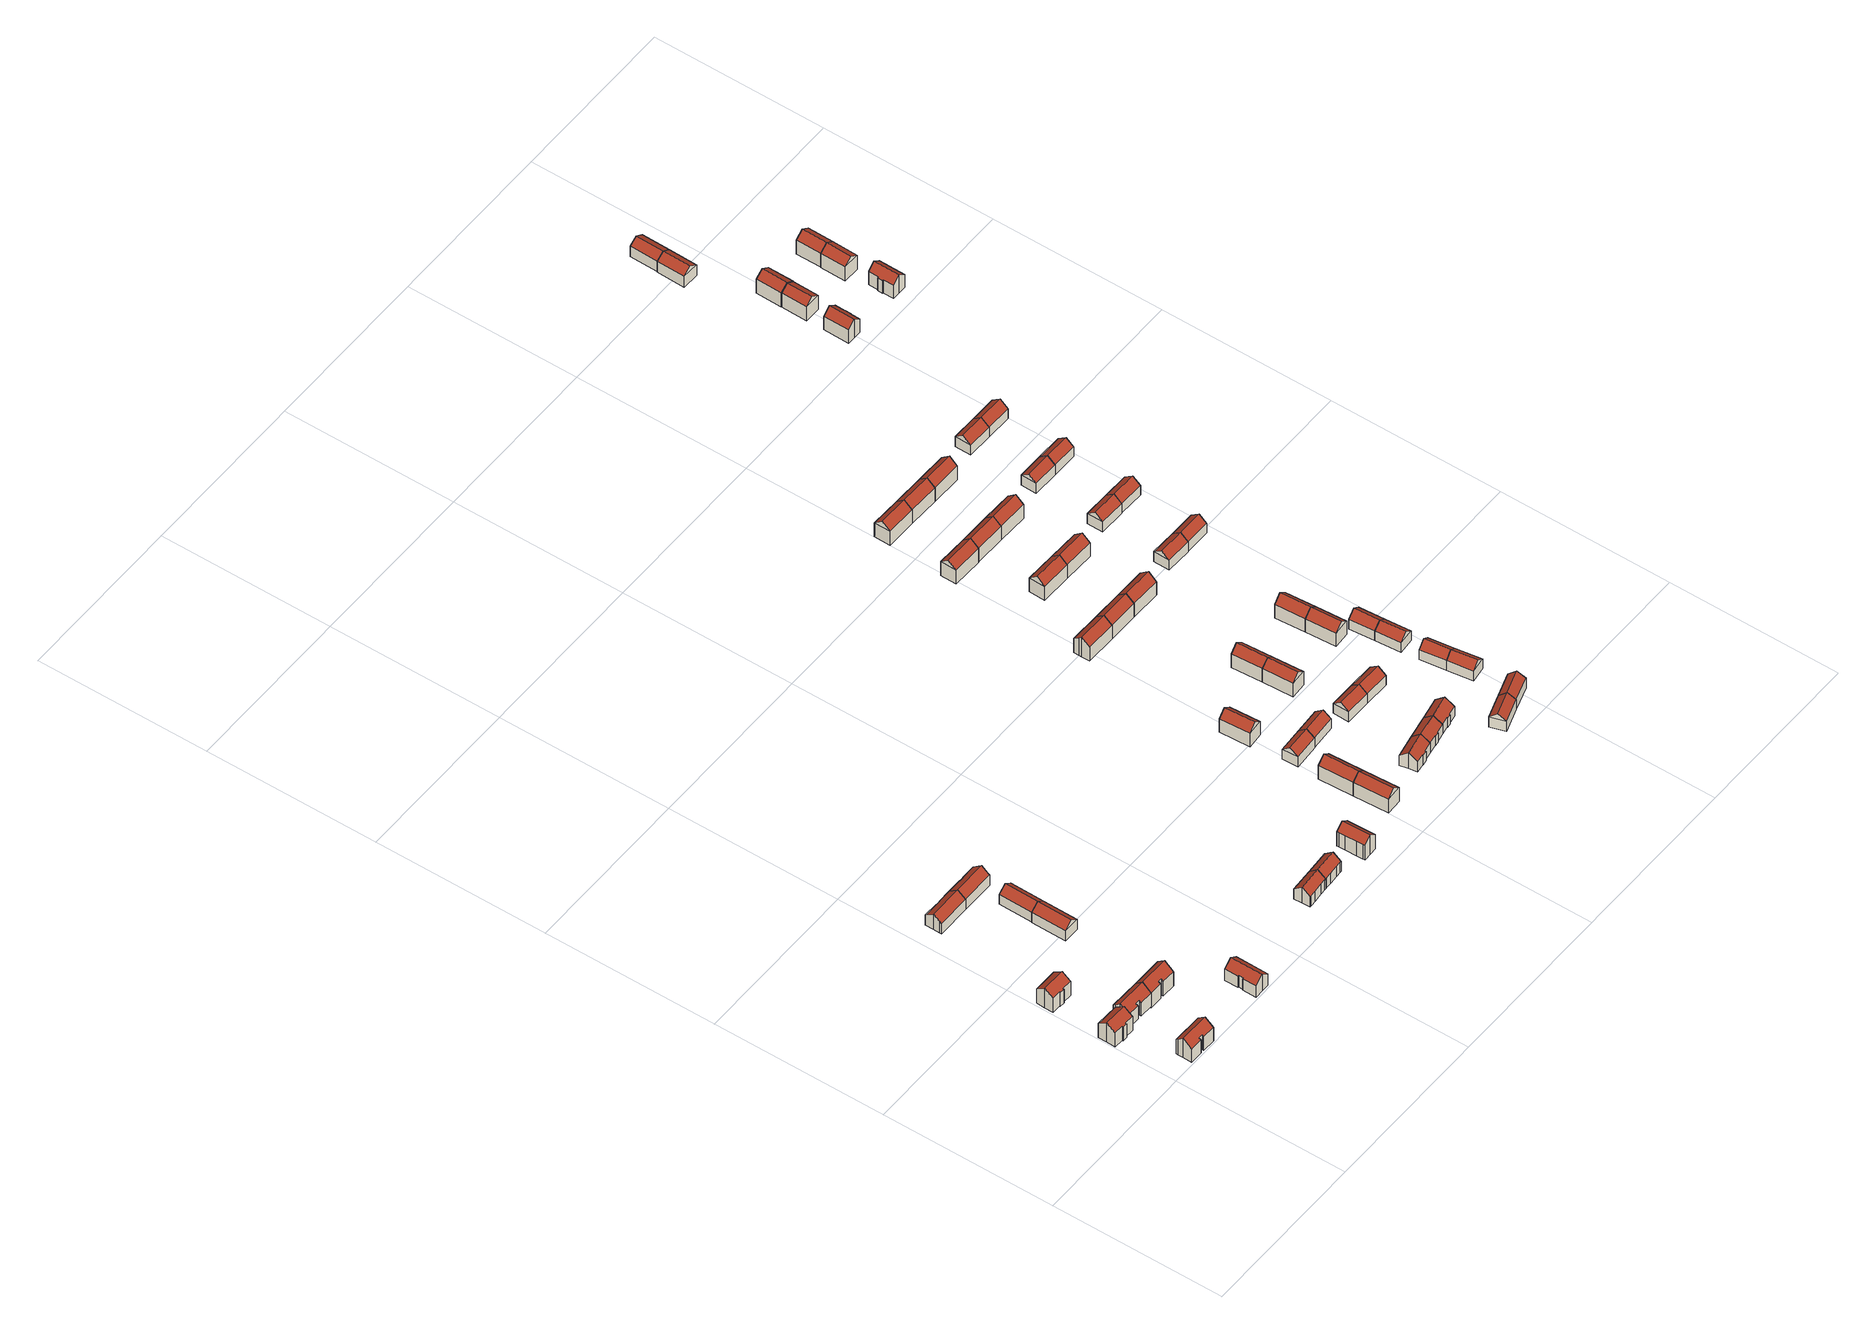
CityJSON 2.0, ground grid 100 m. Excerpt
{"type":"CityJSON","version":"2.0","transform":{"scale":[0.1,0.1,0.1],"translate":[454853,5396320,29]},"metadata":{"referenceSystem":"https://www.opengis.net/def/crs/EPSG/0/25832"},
"CityObjects":{
"building1":{"type":"Building","attributes":{"Geometrietyp2DReferenz":"3000","function":"31001_1010","yearOfConstruction":1959,"roofType":"3100","measuredHeight":13.57,"storeysAboveGround":3},"geometry":[{"type":"Solid","lod":"2","boundaries":[[[[0,1,2,3]],[[4,5,1,0]],[[6,7,5,4]],[[8,9,7,6]],[[10,11,9,8]],[[12,13,11,10]],[[14,15,13,12]],[[16,17,15,14]],[[18,19,17,16]],[[20,21,19,18]],[[3,2,21,20]],[[4,0,3,20,18,16,14,12,6]],[[10,8,6,12]],[[1,5,7,9,11,13,15,17,19,21,2]]]],"semantics":{"surfaces":[{"type":"WallSurface"},{"type":"RoofSurface"},{"type":"GroundSurface"}],"values":[[0,0,0,0,0,0,0,0,0,0,0,1,1,2]]}}]},
"building2":{"type":"Building","attributes":{"Geometrietyp2DReferenz":"3000","function":"31001_1010","yearOfConstruction":1959,"roofType":"3100","measuredHeight":13.49,"storeysAboveGround":3},"geometry":[{"type":"Solid","lod":"2","boundaries":[[[[22,23,24,25]],[[26,27,23,22]],[[28,29,27,26]],[[30,31,29,28]],[[32,33,31,30]],[[34,35,33,32]],[[36,37,35,34]],[[38,39,37,36]],[[40,41,39,38]],[[42,43,41,40]],[[25,24,43,42]],[[25,42,40,38,36,34,32,22]],[[30,28,26,22,32]],[[23,27,29,31,33,35,37,39,41,43,24]]]],"semantics":{"surfaces":[{"type":"WallSurface"},{"type":"RoofSurface"},{"type":"GroundSurface"}],"values":[[0,0,0,0,0,0,0,0,0,0,0,1,1,2]]}}]},
"building3":{"type":"Building","attributes":{"Geometrietyp2DReferenz":"3000","function":"31001_1010","yearOfConstruction":1959,"roofType":"3100","measuredHeight":13.71,"storeysAboveGround":3},"geometry":[{"type":"Solid","lod":"2","boundaries":[[[[44,45,46,47]],[[48,49,45,44]],[[50,51,49,48]],[[52,53,51,50]],[[54,55,53,52]],[[56,57,55,54]],[[58,59,57,56]],[[60,61,59,58]],[[62,63,61,60]],[[64,65,63,62]],[[47,46,65,64]],[[54,52,50,48,44,47,64,62,56]],[[60,58,56,62]],[[45,49,51,53,55,57,59,61,63,65,46]]]],"semantics":{"surfaces":[{"type":"WallSurface"},{"type":"RoofSurface"},{"type":"GroundSurface"}],"values":[[0,0,0,0,0,0,0,0,0,0,0,1,1,2]]}}]},
"building4":{"type":"Building","attributes":{"Geometrietyp2DReferenz":"3000","function":"31001_1010","yearOfConstruction":1959,"roofType":"3100","measuredHeight":13.58,"storeysAboveGround":3},"geometry":[{"type":"Solid","lod":"2","boundaries":[[[[66,67,68,69]],[[70,71,67,66]],[[72,73,71,70]],[[74,15,73,72]],[[75,76,15,74]],[[77,11,76,75]],[[78,79,11,77]],[[80,81,79,78]],[[82,83,81,80]],[[84,85,83,82]],[[69,68,85,84]],[[74,72,70,66,69,84,82,75]],[[80,78,77,75,82]],[[67,71,73,15,76,11,79,81,83,85,68]]]],"semantics":{"surfaces":[{"type":"WallSurface"},{"type":"RoofSurface"},{"type":"GroundSurface"}],"values":[[0,0,0,0,0,0,0,0,0,0,0,1,1,2]]}}]},
"building5":{"type":"Building","attributes":{"Geometrietyp2DReferenz":"3000","function":"31001_1010","yearOfConstruction":1959,"roofType":"3100","measuredHeight":14.53,"storeysAboveGround":3},"geometry":[{"type":"Solid","lod":"2","boundaries":[[[[86,87,88,89]],[[90,91,87,86]],[[92,93,91,90]],[[94,95,93,92]],[[96,97,95,94]],[[98,99,97,96]],[[100,101,99,98]],[[102,103,101,100]],[[104,105,103,102]],[[89,88,105,104]],[[94,92,90,86,89,104,102,96]],[[100,98,96,102]],[[87,91,93,95,97,99,101,103,105,88]]]],"semantics":{"surfaces":[{"type":"WallSurface"},{"type":"RoofSurface"},{"type":"GroundSurface"}],"values":[[0,0,0,0,0,0,0,0,0,0,1,1,2]]}}]},
"building6":{"type":"Building","attributes":{"Geometrietyp2DReferenz":"3000","function":"31001_1010","yearOfConstruction":1959,"roofType":"3100","measuredHeight":10.8,"storeysAboveGround":2},"geometry":[{"type":"Solid","lod":"2","boundaries":[[[[106,107,108,109]],[[110,111,107,106]],[[112,113,111,110]],[[114,115,113,112]],[[116,117,115,114]],[[118,119,117,116]],[[120,121,119,118]],[[122,123,121,120]],[[124,125,123,122]],[[126,127,125,124]],[[109,108,127,126]],[[126,124,122,120,118,116,114,109]],[[112,110,106,109,114]],[[107,111,113,115,117,119,121,123,125,127,108]]]],"semantics":{"surfaces":[{"type":"WallSurface"},{"type":"RoofSurface"},{"type":"GroundSurface"}],"values":[[0,0,0,0,0,0,0,0,0,0,0,1,1,2]]}}]},
"building7":{"type":"Building","attributes":{"Geometrietyp2DReferenz":"3000","function":"31001_1010","yearOfConstruction":1959,"roofType":"3100","measuredHeight":11.82,"storeysAboveGround":2},"geometry":[{"type":"Solid","lod":"2","boundaries":[[[[128,129,130,131]],[[132,133,129,128]],[[134,135,133,132]],[[136,137,135,134]],[[138,139,137,136]],[[140,141,139,138]],[[142,143,141,140]],[[144,145,143,142]],[[146,147,145,144]],[[131,130,147,146]],[[140,138,136,134,132,128,131,142]],[[146,144,142,131]],[[129,133,135,137,139,141,143,145,147,130]]]],"semantics":{"surfaces":[{"type":"WallSurface"},{"type":"RoofSurface"},{"type":"GroundSurface"}],"values":[[0,0,0,0,0,0,0,0,0,0,1,1,2]]}}]},
"building8":{"type":"Building","attributes":{"Geometrietyp2DReferenz":"3000","function":"31001_1010","yearOfConstruction":1959,"roofType":"3100","measuredHeight":10.66,"storeysAboveGround":2},"geometry":[{"type":"Solid","lod":"2","boundaries":[[[[148,149,150,151]],[[152,153,149,148]],[[154,155,153,152]],[[151,150,155,154]],[[148,156,152]],[[154,157,151]],[[151,157,156,148]],[[152,156,157,154]],[[149,153,155,150]]]],"semantics":{"surfaces":[{"type":"WallSurface"},{"type":"RoofSurface"},{"type":"GroundSurface"}],"values":[[0,0,0,0,0,0,1,1,2]]}}]},
"building9":{"type":"Building","attributes":{"Geometrietyp2DReferenz":"3000","function":"31001_1010","yearOfConstruction":1959,"roofType":"3100","measuredHeight":10.43,"storeysAboveGround":2},"geometry":[{"type":"Solid","lod":"2","boundaries":[[[[154,158,159,157]],[[160,161,158,154]],[[162,163,161,160]],[[164,165,163,162]],[[166,167,165,164]],[[151,168,167,166]],[[157,159,168,151]],[[160,154,157,162]],[[151,166,164,162,157]],[[158,161,163,165,167,168,159]]]],"semantics":{"surfaces":[{"type":"WallSurface"},{"type":"RoofSurface"},{"type":"GroundSurface"}],"values":[[0,0,0,0,0,0,0,1,1,2]]}}]},
"building10":{"type":"Building","attributes":{"Geometrietyp2DReferenz":"3000","function":"31001_1010","yearOfConstruction":1959,"roofType":"3100","measuredHeight":10.86,"storeysAboveGround":2},"geometry":[{"type":"Solid","lod":"2","boundaries":[[[[109,169,170,106]],[[126,171,169,109]],[[172,173,171,126]],[[174,175,173,172]],[[176,177,175,174]],[[178,179,177,176]],[[180,181,179,178]],[[182,183,181,180]],[[184,185,183,182]],[[186,187,185,184]],[[106,170,187,186]],[[180,178,176,174,172,126,109,182]],[[106,186,184,182,109]],[[169,171,173,175,177,179,181,183,185,187,170]]]],"semantics":{"surfaces":[{"type":"WallSurface"},{"type":"RoofSurface"},{"type":"GroundSurface"}],"values":[[0,0,0,0,0,0,0,0,0,0,0,1,1,2]]}}]},
"building11":{"type":"Building","attributes":{"Geometrietyp2DReferenz":"3000","function":"31001_1010","yearOfConstruction":1961,"roofType":"3100","measuredHeight":11.03,"storeysAboveGround":3},"geometry":[{"type":"Solid","lod":"2","boundaries":[[[[188,189,190,191]],[[192,193,189,188]],[[194,195,193,192]],[[196,197,195,194]],[[198,199,197,196]],[[200,201,199,198]],[[202,203,201,200]],[[204,205,203,202]],[[206,207,205,204]],[[191,190,207,206]],[[200,198,196,202]],[[194,192,188,191,206,204,202,196]],[[189,193,195,197,199,201,203,205,207,190]]]],"semantics":{"surfaces":[{"type":"WallSurface"},{"type":"RoofSurface"},{"type":"GroundSurface"}],"values":[[0,0,0,0,0,0,0,0,0,0,1,1,2]]}}]},
"building12":{"type":"Building","attributes":{"Geometrietyp2DReferenz":"3000","function":"31001_1010","yearOfConstruction":1961,"roofType":"3100","measuredHeight":10.92,"storeysAboveGround":3},"geometry":[{"type":"Solid","lod":"2","boundaries":[[[[208,209,210,211]],[[212,213,209,208]],[[204,214,213,212]],[[202,215,214,204]],[[200,216,215,202]],[[217,218,216,200]],[[219,220,218,217]],[[221,222,220,219]],[[223,224,222,221]],[[211,210,224,223]],[[217,200,202,219]],[[204,212,208,211,223,221,219,202]],[[209,213,214,215,216,218,220,222,224,210]]]],"semantics":{"surfaces":[{"type":"WallSurface"},{"type":"RoofSurface"},{"type":"GroundSurface"}],"values":[[0,0,0,0,0,0,0,0,0,0,1,1,2]]}}]},
"building13":{"type":"Building","attributes":{"Geometrietyp2DReferenz":"3000","function":"31001_1010","yearOfConstruction":1961,"roofType":"3100","measuredHeight":13.65,"storeysAboveGround":3},"geometry":[{"type":"Solid","lod":"2","boundaries":[[[[225,226,227,228]],[[229,230,226,225]],[[231,232,230,229]],[[233,234,232,231]],[[235,236,234,233]],[[237,238,236,235]],[[239,240,238,237]],[[241,242,240,239]],[[243,244,242,241]],[[228,227,244,243]],[[233,231,229,225,228,243,241,235]],[[239,237,235,241]],[[226,230,232,234,236,238,240,242,244,227]]]],"semantics":{"surfaces":[{"type":"WallSurface"},{"type":"RoofSurface"},{"type":"GroundSurface"}],"values":[[0,0,0,0,0,0,0,0,0,0,1,1,2]]}}]},
"building14":{"type":"Building","attributes":{"Geometrietyp2DReferenz":"3000","function":"31001_1010","yearOfConstruction":1958,"roofType":"3100","measuredHeight":13.65,"storeysAboveGround":3},"geometry":[{"type":"Solid","lod":"2","boundaries":[[[[245,246,247,248]],[[249,250,246,245]],[[251,252,250,249]],[[248,247,252,251]],[[245,253,249]],[[251,254,248]],[[248,254,253,245]],[[249,253,254,251]],[[246,250,252,247]]]],"semantics":{"surfaces":[{"type":"WallSurface"},{"type":"RoofSurface"},{"type":"GroundSurface"}],"values":[[0,0,0,0,0,0,1,1,2]]}}]},
"building15":{"type":"Building","attributes":{"Geometrietyp2DReferenz":"3000","function":"31001_1010","yearOfConstruction":1958,"roofType":"3100","measuredHeight":13.65,"storeysAboveGround":3},"geometry":[{"type":"Solid","lod":"2","boundaries":[[[[248,247,255,256]],[[251,252,247,248]],[[257,258,252,251]],[[256,255,258,257]],[[248,254,251]],[[257,259,256]],[[256,259,254,248]],[[251,254,259,257]],[[247,252,258,255]]]],"semantics":{"surfaces":[{"type":"WallSurface"},{"type":"RoofSurface"},{"type":"GroundSurface"}],"values":[[0,0,0,0,0,0,1,1,2]]}}]},
"building16":{"type":"Building","attributes":{"Geometrietyp2DReferenz":"3000","function":"31001_1010","yearOfConstruction":1957,"roofType":"3100","measuredHeight":10.59,"storeysAboveGround":2},"geometry":[{"type":"Solid","lod":"2","boundaries":[[[[260,261,262,263]],[[264,265,261,260]],[[266,267,265,264]],[[263,262,267,266]],[[260,268,264]],[[266,269,263]],[[263,269,268,260]],[[264,268,269,266]],[[261,265,267,262]]]],"semantics":{"surfaces":[{"type":"WallSurface"},{"type":"RoofSurface"},{"type":"GroundSurface"}],"values":[[0,0,0,0,0,0,1,1,2]]}}]},
"building17":{"type":"Building","attributes":{"Geometrietyp2DReferenz":"3000","function":"31001_1010","yearOfConstruction":1957,"roofType":"3100","measuredHeight":13.42,"storeysAboveGround":3},"geometry":[{"type":"Solid","lod":"2","boundaries":[[[[270,271,272,273]],[[274,275,271,270]],[[276,277,275,274]],[[273,272,277,276]],[[270,278,274]],[[276,279,273]],[[273,279,278,270]],[[274,278,279,276]],[[271,275,277,272]]]],"semantics":{"surfaces":[{"type":"WallSurface"},{"type":"RoofSurface"},{"type":"GroundSurface"}],"values":[[0,0,0,0,0,0,1,1,2]]}}]},
"building18":{"type":"Building","attributes":{"Geometrietyp2DReferenz":"3000","function":"31001_1010","yearOfConstruction":1957,"roofType":"3100","measuredHeight":10.44,"storeysAboveGround":2},"geometry":[{"type":"Solid","lod":"2","boundaries":[[[[263,280,281,282]],[[266,283,280,263]],[[284,285,283,266]],[[282,281,285,284]],[[263,269,266]],[[284,286,282]],[[282,286,269,263]],[[266,269,286,284]],[[280,283,285,281]]]],"semantics":{"surfaces":[{"type":"WallSurface"},{"type":"RoofSurface"},{"type":"GroundSurface"}],"values":[[0,0,0,0,0,0,1,1,2]]}}]},
"building19":{"type":"Building","attributes":{"Geometrietyp2DReferenz":"3000","function":"31001_1010","yearOfConstruction":1958,"roofType":"3100","measuredHeight":10.96,"storeysAboveGround":2},"geometry":[{"type":"Solid","lod":"2","boundaries":[[[[287,288,289,290]],[[291,292,288,287]],[[293,294,292,291]],[[295,296,294,293]],[[297,298,296,295]],[[299,300,298,297]],[[301,302,300,299]],[[303,304,302,301]],[[305,306,304,303]],[[290,289,306,305]],[[299,297,295,301]],[[293,291,287,290,305,303,301,295]],[[288,292,294,296,298,300,302,304,306,289]]]],"semantics":{"surfaces":[{"type":"WallSurface"},{"type":"RoofSurface"},{"type":"GroundSurface"}],"values":[[0,0,0,0,0,0,0,0,0,0,1,1,2]]}}]},
"building20":{"type":"Building","attributes":{"Geometrietyp2DReferenz":"3000","function":"31001_1010","yearOfConstruction":1958,"roofType":"3100","measuredHeight":10.85,"storeysAboveGround":2},"geometry":[{"type":"Solid","lod":"2","boundaries":[[[[307,308,309,310]],[[311,312,308,307]],[[303,313,312,311]],[[301,314,313,303]],[[299,315,314,301]],[[316,317,315,299]],[[318,319,317,316]],[[320,321,319,318]],[[322,323,321,320]],[[310,309,323,322]],[[316,299,301,318]],[[303,311,307,310,322,320,318,301]],[[308,312,313,314,315,317,319,321,323,309]]]],"semantics":{"surfaces":[{"type":"WallSurface"},{"type":"RoofSurface"},{"type":"GroundSurface"}],"values":[[0,0,0,0,0,0,0,0,0,0,1,1,2]]}}]},
"building21":{"type":"Building","attributes":{"Geometrietyp2DReferenz":"3000","function":"31001_1010","yearOfConstruction":1957,"roofType":"3100","measuredHeight":13.71,"storeysAboveGround":3},"geometry":[{"type":"Solid","lod":"2","boundaries":[[[[324,325,326,327]],[[328,329,325,324]],[[330,331,329,328]],[[332,333,331,330]],[[334,335,333,332]],[[336,337,335,334]],[[327,326,337,336]],[[327,336,334,324]],[[332,330,328,324,334]],[[325,329,331,333,335,337,326]]]],"semantics":{"surfaces":[{"type":"WallSurface"},{"type":"RoofSurface"},{"type":"GroundSurface"}],"values":[[0,0,0,0,0,0,0,1,1,2]]}}]},
"building22":{"type":"Building","attributes":{"Geometrietyp2DReferenz":"3000","function":"31001_1010","yearOfConstruction":1957,"roofType":"3100","measuredHeight":10.47,"storeysAboveGround":2},"geometry":[{"type":"Solid","lod":"2","boundaries":[[[[338,339,340,341]],[[342,343,339,338]],[[344,345,343,342]],[[341,340,345,344]],[[338,346,342]],[[344,347,341]],[[341,347,346,338]],[[342,346,347,344]],[[339,343,345,340]]]],"semantics":{"surfaces":[{"type":"WallSurface"},{"type":"RoofSurface"},{"type":"GroundSurface"}],"values":[[0,0,0,0,0,0,1,1,2]]}}]},
"building23":{"type":"Building","attributes":{"Geometrietyp2DReferenz":"3000","function":"31001_1010","yearOfConstruction":1957,"roofType":"3100","measuredHeight":13.42,"storeysAboveGround":3},"geometry":[{"type":"Solid","lod":"2","boundaries":[[[[348,349,350,351]],[[352,353,349,348]],[[354,355,353,352]],[[351,350,355,354]],[[348,356,352]],[[354,357,351]],[[351,357,356,348]],[[352,356,357,354]],[[349,353,355,350]]]],"semantics":{"surfaces":[{"type":"WallSurface"},{"type":"RoofSurface"},{"type":"GroundSurface"}],"values":[[0,0,0,0,0,0,1,1,2]]}}]},
"building24":{"type":"Building","attributes":{"Geometrietyp2DReferenz":"3000","function":"31001_1010","yearOfConstruction":1958,"roofType":"3100","measuredHeight":10.74,"storeysAboveGround":2},"geometry":[{"type":"Solid","lod":"2","boundaries":[[[[358,359,360,361]],[[362,363,359,358]],[[320,364,363,362]],[[318,365,364,320]],[[316,366,365,318]],[[367,368,366,316]],[[369,370,368,367]],[[371,372,370,369]],[[373,374,372,371]],[[361,360,374,373]],[[367,316,318,369]],[[320,362,358,361,373,371,369,318]],[[359,363,364,365,366,368,370,372,374,360]]]],"semantics":{"surfaces":[{"type":"WallSurface"},{"type":"RoofSurface"},{"type":"GroundSurface"}],"values":[[0,0,0,0,0,0,0,0,0,0,1,1,2]]}}]},
"building25":{"type":"Building","attributes":{"Geometrietyp2DReferenz":"3000","function":"31001_1010","yearOfConstruction":1957,"roofType":"3100","measuredHeight":13.41,"storeysAboveGround":3},"geometry":[{"type":"Solid","lod":"2","boundaries":[[[[351,350,375,376]],[[354,355,350,351]],[[377,378,355,354]],[[376,375,378,377]],[[351,357,354]],[[377,379,376]],[[376,379,357,351]],[[354,357,379,377]],[[350,355,378,375]]]],"semantics":{"surfaces":[{"type":"WallSurface"},{"type":"RoofSurface"},{"type":"GroundSurface"}],"values":[[0,0,0,0,0,0,1,1,2]]}}]},
"building26":{"type":"Building","attributes":{"Geometrietyp2DReferenz":"3000","function":"31001_1010","yearOfConstruction":1958,"roofType":"3100","measuredHeight":13.55,"storeysAboveGround":3},"geometry":[{"type":"Solid","lod":"2","boundaries":[[[[380,381,382,332]],[[383,384,381,380]],[[336,385,384,383]],[[332,382,385,336]],[[380,386,383]],[[336,334,332]],[[332,334,386,380]],[[383,386,334,336]],[[381,384,385,382]]]],"semantics":{"surfaces":[{"type":"WallSurface"},{"type":"RoofSurface"},{"type":"GroundSurface"}],"values":[[0,0,0,0,0,0,1,1,2]]}}]},
"building27":{"type":"Building","attributes":{"Geometrietyp2DReferenz":"3000","function":"31001_1010","yearOfConstruction":1957,"roofType":"3100","measuredHeight":10.28,"storeysAboveGround":2},"geometry":[{"type":"Solid","lod":"2","boundaries":[[[[387,388,389,338]],[[390,391,388,387]],[[342,392,391,390]],[[338,389,392,342]],[[387,393,390]],[[342,346,338]],[[338,346,393,387]],[[390,393,346,342]],[[388,391,392,389]]]],"semantics":{"surfaces":[{"type":"WallSurface"},{"type":"RoofSurface"},{"type":"GroundSurface"}],"values":[[0,0,0,0,0,0,1,1,2]]}}]},
"building28":{"type":"Building","attributes":{"Geometrietyp2DReferenz":"3000","function":"31001_1010","yearOfConstruction":1957,"roofType":"3100","measuredHeight":10.63,"storeysAboveGround":2},"geometry":[{"type":"Solid","lod":"2","boundaries":[[[[394,395,396,397]],[[398,399,395,394]],[[400,401,399,398]],[[397,396,401,400]],[[394,402,398]],[[400,403,397]],[[397,403,402,394]],[[398,402,403,400]],[[395,399,401,396]]]],"semantics":{"surfaces":[{"type":"WallSurface"},{"type":"RoofSurface"},{"type":"GroundSurface"}],"values":[[0,0,0,0,0,0,1,1,2]]}}]},
"building29":{"type":"Building","attributes":{"Geometrietyp2DReferenz":"3000","function":"31001_1010","yearOfConstruction":1957,"roofType":"3100","measuredHeight":13.8,"storeysAboveGround":3},"geometry":[{"type":"Solid","lod":"2","boundaries":[[[[404,405,406,407]],[[408,409,405,404]],[[410,411,409,408]],[[407,406,411,410]],[[404,412,408]],[[410,413,407]],[[407,413,412,404]],[[408,412,413,410]],[[405,409,411,406]]]],"semantics":{"surfaces":[{"type":"WallSurface"},{"type":"RoofSurface"},{"type":"GroundSurface"}],"values":[[0,0,0,0,0,0,1,1,2]]}}]},
"building30":{"type":"Building","attributes":{"Geometrietyp2DReferenz":"3000","function":"31001_1010","yearOfConstruction":1957,"roofType":"3100","measuredHeight":13.67,"storeysAboveGround":3},"geometry":[{"type":"Solid","lod":"2","boundaries":[[[[414,415,416,417]],[[418,419,415,414]],[[420,421,419,418]],[[417,416,421,420]],[[414,422,418]],[[420,423,417]],[[417,423,422,414]],[[418,422,423,420]],[[415,419,421,416]]]],"semantics":{"surfaces":[{"type":"WallSurface"},{"type":"RoofSurface"},{"type":"GroundSurface"}],"values":[[0,0,0,0,0,0,1,1,2]]}}]},
"building31":{"type":"Building","attributes":{"Geometrietyp2DReferenz":"3000","function":"31001_1010","yearOfConstruction":1958,"roofType":"3100","measuredHeight":13.43,"storeysAboveGround":3},"geometry":[{"type":"Solid","lod":"2","boundaries":[[[[424,425,426,380]],[[427,428,425,424]],[[383,429,428,427]],[[380,426,429,383]],[[424,430,427]],[[383,386,380]],[[380,386,430,424]],[[427,430,386,383]],[[425,428,429,426]]]],"semantics":{"surfaces":[{"type":"WallSurface"},{"type":"RoofSurface"},{"type":"GroundSurface"}],"values":[[0,0,0,0,0,0,1,1,2]]}}]},
"building32":{"type":"Building","attributes":{"Geometrietyp2DReferenz":"3000","function":"31001_1010","yearOfConstruction":1957,"roofType":"3100","measuredHeight":10.38,"storeysAboveGround":2},"geometry":[{"type":"Solid","lod":"2","boundaries":[[[[397,431,432,433]],[[400,434,431,397]],[[435,436,434,400]],[[433,432,436,435]],[[397,403,400]],[[435,437,433]],[[433,437,403,397]],[[400,403,437,435]],[[431,434,436,432]]]],"semantics":{"surfaces":[{"type":"WallSurface"},{"type":"RoofSurface"},{"type":"GroundSurface"}],"values":[[0,0,0,0,0,0,1,1,2]]}}]},
"building33":{"type":"Building","attributes":{"Geometrietyp2DReferenz":"3000","function":"31001_1010","yearOfConstruction":1957,"roofType":"3100","measuredHeight":13.74,"storeysAboveGround":3},"geometry":[{"type":"Solid","lod":"2","boundaries":[[[[438,439,440,441]],[[442,443,439,438]],[[444,445,443,442]],[[441,440,445,444]],[[438,446,442]],[[444,447,441]],[[441,447,446,438]],[[442,446,447,444]],[[439,443,445,440]]]],"semantics":{"surfaces":[{"type":"WallSurface"},{"type":"RoofSurface"},{"type":"GroundSurface"}],"values":[[0,0,0,0,0,0,1,1,2]]}}]},
"building34":{"type":"Building","attributes":{"Geometrietyp2DReferenz":"3000","function":"31001_1010","yearOfConstruction":1957,"roofType":"3100","measuredHeight":13.67,"storeysAboveGround":3},"geometry":[{"type":"Solid","lod":"2","boundaries":[[[[448,449,450,404]],[[451,452,449,448]],[[408,453,452,451]],[[404,450,453,408]],[[448,454,451]],[[408,412,404]],[[404,412,454,448]],[[451,454,412,408]],[[449,452,453,450]]]],"semantics":{"surfaces":[{"type":"WallSurface"},{"type":"RoofSurface"},{"type":"GroundSurface"}],"values":[[0,0,0,0,0,0,1,1,2]]}}]},
"building35":{"type":"Building","attributes":{"Geometrietyp2DReferenz":"3000","function":"31001_1010","yearOfConstruction":1957,"roofType":"3100","measuredHeight":10.43,"storeysAboveGround":2},"geometry":[{"type":"Solid","lod":"2","boundaries":[[[[455,456,457,458]],[[459,460,456,455]],[[461,462,460,459]],[[458,457,462,461]],[[455,463,459]],[[461,464,458]],[[458,464,463,455]],[[459,463,464,461]],[[456,460,462,457]]]],"semantics":{"surfaces":[{"type":"WallSurface"},{"type":"RoofSurface"},{"type":"GroundSurface"}],"values":[[0,0,0,0,0,0,1,1,2]]}}]},
"building36":{"type":"Building","attributes":{"Geometrietyp2DReferenz":"3000","function":"31001_1010","yearOfConstruction":1957,"roofType":"3100","measuredHeight":13.4,"storeysAboveGround":3},"geometry":[{"type":"Solid","lod":"2","boundaries":[[[[465,466,467,468]],[[469,470,466,465]],[[471,472,470,469]],[[468,467,472,471]],[[465,473,469]],[[471,474,468]],[[468,474,473,465]],[[469,473,474,471]],[[466,470,472,467]]]],"semantics":{"surfaces":[{"type":"WallSurface"},{"type":"RoofSurface"},{"type":"GroundSurface"}],"values":[[0,0,0,0,0,0,1,1,2]]}}]},
"building37":{"type":"Building","attributes":{"Geometrietyp2DReferenz":"3000","function":"31001_1010","yearOfConstruction":1957,"roofType":"3100","measuredHeight":13.56,"storeysAboveGround":3},"geometry":[{"type":"Solid","lod":"2","boundaries":[[[[475,476,477,414]],[[478,479,476,475]],[[418,480,479,478]],[[414,477,480,418]],[[475,481,478]],[[418,422,414]],[[414,422,481,475]],[[478,481,422,418]],[[476,479,480,477]]]],"semantics":{"surfaces":[{"type":"WallSurface"},{"type":"RoofSurface"},{"type":"GroundSurface"}],"values":[[0,0,0,0,0,0,1,1,2]]}}]},
"building38":{"type":"Building","attributes":{"Geometrietyp2DReferenz":"3000","function":"31001_1010","yearOfConstruction":1957,"roofType":"3100","measuredHeight":10.41,"storeysAboveGround":2},"geometry":[{"type":"Solid","lod":"2","boundaries":[[[[458,457,482,483]],[[461,462,457,458]],[[484,485,462,461]],[[483,482,485,484]],[[458,464,461]],[[484,486,483]],[[483,486,464,458]],[[461,464,486,484]],[[457,462,485,482]]]],"semantics":{"surfaces":[{"type":"WallSurface"},{"type":"RoofSurface"},{"type":"GroundSurface"}],"values":[[0,0,0,0,0,0,1,1,2]]}}]},
"building39":{"type":"Building","attributes":{"Geometrietyp2DReferenz":"3000","function":"31001_1010","yearOfConstruction":1957,"roofType":"3100","measuredHeight":13.49,"storeysAboveGround":3},"geometry":[{"type":"Solid","lod":"2","boundaries":[[[[468,487,488,489]],[[471,490,487,468]],[[491,492,490,471]],[[489,488,492,491]],[[468,474,471]],[[491,493,489]],[[489,493,474,468]],[[471,474,493,491]],[[487,490,492,488]]]],"semantics":{"surfaces":[{"type":"WallSurface"},{"type":"RoofSurface"},{"type":"GroundSurface"}],"values":[[0,0,0,0,0,0,1,1,2]]}}]},
"building40":{"type":"Building","attributes":{"Geometrietyp2DReferenz":"3000","function":"31001_1010","yearOfConstruction":1957,"roofType":"3100","measuredHeight":10.37,"storeysAboveGround":2},"geometry":[{"type":"Solid","lod":"2","boundaries":[[[[494,495,496,497]],[[498,499,495,494]],[[500,501,499,498]],[[497,496,501,500]],[[494,502,498]],[[500,503,497]],[[497,503,502,494]],[[498,502,503,500]],[[495,499,501,496]]]],"semantics":{"surfaces":[{"type":"WallSurface"},{"type":"RoofSurface"},{"type":"GroundSurface"}],"values":[[0,0,0,0,0,0,1,1,2]]}}]},
"building41":{"type":"Building","attributes":{"Geometrietyp2DReferenz":"3000","function":"31001_1010","yearOfConstruction":1957,"roofType":"3100","measuredHeight":13.65,"storeysAboveGround":3},"geometry":[{"type":"Solid","lod":"2","boundaries":[[[[446,504,505,442]],[[438,506,504,446]],[[507,508,506,438]],[[509,510,508,507]],[[511,512,510,509]],[[442,505,512,511]],[[442,511,509,446]],[[507,438,446,509]],[[504,506,508,510,512,505]]]],"semantics":{"surfaces":[{"type":"WallSurface"},{"type":"RoofSurface"},{"type":"GroundSurface"}],"values":[[0,0,0,0,0,0,1,1,2]]}}]},
"building42":{"type":"Building","attributes":{"Geometrietyp2DReferenz":"3000","function":"31001_1010","yearOfConstruction":1957,"roofType":"3100","measuredHeight":10.38,"storeysAboveGround":2},"geometry":[{"type":"Solid","lod":"2","boundaries":[[[[497,496,513,514]],[[500,501,496,497]],[[515,516,501,500]],[[514,513,516,515]],[[497,503,500]],[[515,517,514]],[[514,517,503,497]],[[500,503,517,515]],[[496,501,516,513]]]],"semantics":{"surfaces":[{"type":"WallSurface"},{"type":"RoofSurface"},{"type":"GroundSurface"}],"values":[[0,0,0,0,0,0,1,1,2]]}}]},
"building43":{"type":"Building","attributes":{"Geometrietyp2DReferenz":"3000","function":"31001_1010","yearOfConstruction":1957,"roofType":"3100","measuredHeight":13.63,"storeysAboveGround":3},"geometry":[{"type":"Solid","lod":"2","boundaries":[[[[518,519,449,448]],[[520,521,519,518]],[[451,452,521,520]],[[448,449,452,451]],[[518,522,520]],[[451,454,448]],[[448,454,522,518]],[[520,522,454,451]],[[519,521,452,449]]]],"semantics":{"surfaces":[{"type":"WallSurface"},{"type":"RoofSurface"},{"type":"GroundSurface"}],"values":[[0,0,0,0,0,0,1,1,2]]}}]},
"building44":{"type":"Building","attributes":{"Geometrietyp2DReferenz":"3000","function":"31001_1010","yearOfConstruction":1957,"roofType":"3100","measuredHeight":10.64,"storeysAboveGround":2},"geometry":[{"type":"Solid","lod":"2","boundaries":[[[[523,524,525,526]],[[527,528,524,523]],[[529,530,528,527]],[[526,525,530,529]],[[523,531,527]],[[529,532,526]],[[526,532,531,523]],[[527,531,532,529]],[[524,528,530,525]]]],"semantics":{"surfaces":[{"type":"WallSurface"},{"type":"RoofSurface"},{"type":"GroundSurface"}],"values":[[0,0,0,0,0,0,1,1,2]]}}]},
"building45":{"type":"Building","attributes":{"Geometrietyp2DReferenz":"3000","function":"31001_1010","yearOfConstruction":1957,"roofType":"3100","measuredHeight":13.68,"storeysAboveGround":3},"geometry":[{"type":"Solid","lod":"2","boundaries":[[[[533,534,535,507]],[[536,537,534,533]],[[511,538,537,536]],[[507,535,538,511]],[[533,539,536]],[[511,509,507]],[[507,509,539,533]],[[536,539,509,511]],[[534,537,538,535]]]],"semantics":{"surfaces":[{"type":"WallSurface"},{"type":"RoofSurface"},{"type":"GroundSurface"}],"values":[[0,0,0,0,0,0,1,1,2]]}}]},
"building46":{"type":"Building","attributes":{"Geometrietyp2DReferenz":"3000","function":"31001_1010","yearOfConstruction":1957,"roofType":"3100","measuredHeight":10.66,"storeysAboveGround":2},"geometry":[{"type":"Solid","lod":"2","boundaries":[[[[540,541,542,543]],[[544,545,541,540]],[[546,547,545,544]],[[543,542,547,546]],[[540,548,544]],[[546,549,543]],[[543,549,548,540]],[[544,548,549,546]],[[541,545,547,542]]]],"semantics":{"surfaces":[{"type":"WallSurface"},{"type":"RoofSurface"},{"type":"GroundSurface"}],"values":[[0,0,0,0,0,0,1,1,2]]}}]},
"building47":{"type":"Building","attributes":{"Geometrietyp2DReferenz":"3000","function":"31001_1010","yearOfConstruction":1957,"roofType":"3100","measuredHeight":10.37,"storeysAboveGround":2},"geometry":[{"type":"Solid","lod":"2","boundaries":[[[[550,551,552,523]],[[553,554,551,550]],[[527,555,554,553]],[[523,552,555,527]],[[550,556,553]],[[527,531,523]],[[523,531,556,550]],[[553,556,531,527]],[[551,554,555,552]]]],"semantics":{"surfaces":[{"type":"WallSurface"},{"type":"RoofSurface"},{"type":"GroundSurface"}],"values":[[0,0,0,0,0,0,1,1,2]]}}]},
"building48":{"type":"Building","attributes":{"Geometrietyp2DReferenz":"3000","function":"31001_1010","yearOfConstruction":1957,"roofType":"3100","measuredHeight":10.66,"storeysAboveGround":2},"geometry":[{"type":"Solid","lod":"2","boundaries":[[[[557,558,559,560]],[[561,562,558,557]],[[563,564,562,561]],[[560,559,564,563]],[[557,565,561]],[[563,566,560]],[[560,566,565,557]],[[561,565,566,563]],[[558,562,564,559]]]],"semantics":{"surfaces":[{"type":"WallSurface"},{"type":"RoofSurface"},{"type":"GroundSurface"}],"values":[[0,0,0,0,0,0,1,1,2]]}}]},
"building49":{"type":"Building","attributes":{"Geometrietyp2DReferenz":"3000","function":"31001_1010","yearOfConstruction":1957,"roofType":"3100","measuredHeight":10.38,"storeysAboveGround":2},"geometry":[{"type":"Solid","lod":"2","boundaries":[[[[567,568,569,540]],[[570,571,568,567]],[[544,572,571,570]],[[540,569,572,544]],[[567,573,570]],[[544,548,540]],[[540,548,573,567]],[[570,573,548,544]],[[568,571,572,569]]]],"semantics":{"surfaces":[{"type":"WallSurface"},{"type":"RoofSurface"},{"type":"GroundSurface"}],"values":[[0,0,0,0,0,0,1,1,2]]}}]},
"building50":{"type":"Building","attributes":{"Geometrietyp2DReferenz":"3000","function":"31001_1010","yearOfConstruction":1957,"roofType":"3100","measuredHeight":10.72,"storeysAboveGround":2},"geometry":[{"type":"Solid","lod":"2","boundaries":[[[[574,575,576,577]],[[578,579,575,574]],[[580,581,579,578]],[[577,576,581,580]],[[574,582,578]],[[580,583,577]],[[577,583,582,574]],[[578,582,583,580]],[[575,579,581,576]]]],"semantics":{"surfaces":[{"type":"WallSurface"},{"type":"RoofSurface"},{"type":"GroundSurface"}],"values":[[0,0,0,0,0,0,1,1,2]]}}]},
"building51":{"type":"Building","attributes":{"Geometrietyp2DReferenz":"3000","function":"31001_1010","yearOfConstruction":1957,"roofType":"3100","measuredHeight":10.46,"storeysAboveGround":2},"geometry":[{"type":"Solid","lod":"2","boundaries":[[[[584,585,586,557]],[[587,588,585,584]],[[561,589,588,587]],[[557,586,589,561]],[[584,590,587]],[[561,565,557]],[[557,565,590,584]],[[587,590,565,561]],[[585,588,589,586]]]],"semantics":{"surfaces":[{"type":"WallSurface"},{"type":"RoofSurface"},{"type":"GroundSurface"}],"values":[[0,0,0,0,0,0,1,1,2]]}}]},
"building52":{"type":"Building","attributes":{"Geometrietyp2DReferenz":"3000","function":"31001_1010","yearOfConstruction":1957,"roofType":"3100","measuredHeight":10.63,"storeysAboveGround":2},"geometry":[{"type":"Solid","lod":"2","boundaries":[[[[591,592,575,574]],[[593,594,592,591]],[[578,579,594,593]],[[574,575,579,578]],[[591,595,593]],[[578,582,574]],[[574,582,595,591]],[[593,595,582,578]],[[592,594,579,575]]]],"semantics":{"surfaces":[{"type":"WallSurface"},{"type":"RoofSurface"},{"type":"GroundSurface"}],"values":[[0,0,0,0,0,0,1,1,2]]}}]},
"building53":{"type":"Building","attributes":{"Geometrietyp2DReferenz":"3000","function":"31001_1010","yearOfConstruction":1955,"roofType":"3100","measuredHeight":13.12,"storeysAboveGround":3},"geometry":[{"type":"Solid","lod":"2","boundaries":[[[[596,597,598,599]],[[600,601,597,596]],[[602,603,601,600]],[[604,605,603,602]],[[606,607,605,604]],[[608,609,607,606]],[[610,611,609,608]],[[612,613,611,610]],[[614,615,613,612]],[[599,598,615,614]],[[600,596,599,602]],[[614,612,610,608,606,604,602,599]],[[597,601,603,605,607,609,611,613,615,598]]]],"semantics":{"surfaces":[{"type":"WallSurface"},{"type":"RoofSurface"},{"type":"GroundSurface"}],"values":[[0,0,0,0,0,0,0,0,0,0,1,1,2]]}}]},
"building54":{"type":"Building","attributes":{"Geometrietyp2DReferenz":"3000","function":"31001_1010","yearOfConstruction":1950,"roofType":"3100","measuredHeight":13.05,"storeysAboveGround":3},"geometry":[{"type":"Solid","lod":"2","boundaries":[[[[616,617,618,619]],[[620,621,617,616]],[[622,623,621,620]],[[619,618,623,622]],[[616,624,620]],[[622,625,619]],[[619,625,624,616]],[[620,624,625,622]],[[617,621,623,618]]]],"semantics":{"surfaces":[{"type":"WallSurface"},{"type":"RoofSurface"},{"type":"GroundSurface"}],"values":[[0,0,0,0,0,0,1,1,2]]}}]},
"building55":{"type":"Building","attributes":{"Geometrietyp2DReferenz":"3000","function":"31001_1010","yearOfConstruction":1950,"roofType":"3100","measuredHeight":10.8,"storeysAboveGround":2},"geometry":[{"type":"Solid","lod":"2","boundaries":[[[[626,627,628,629]],[[630,631,627,626]],[[632,633,631,630]],[[629,628,633,632]],[[626,634,630]],[[632,635,629]],[[629,635,634,626]],[[630,634,635,632]],[[627,631,633,628]]]],"semantics":{"surfaces":[{"type":"WallSurface"},{"type":"RoofSurface"},{"type":"GroundSurface"}],"values":[[0,0,0,0,0,0,1,1,2]]}}]},
"building56":{"type":"Building","attributes":{"Geometrietyp2DReferenz":"3000","function":"31001_1010","yearOfConstruction":1950,"roofType":"3100","measuredHeight":13.12,"storeysAboveGround":3},"geometry":[{"type":"Solid","lod":"2","boundaries":[[[[636,637,638,639]],[[640,641,637,636]],[[642,643,641,640]],[[639,638,643,642]],[[636,644,640]],[[642,645,639]],[[639,645,644,636]],[[640,644,645,642]],[[637,641,643,638]]]],"semantics":{"surfaces":[{"type":"WallSurface"},{"type":"RoofSurface"},{"type":"GroundSurface"}],"values":[[0,0,0,0,0,0,1,1,2]]}}]},
"building57":{"type":"Building","attributes":{"Geometrietyp2DReferenz":"3000","function":"31001_1010","yearOfConstruction":1950,"roofType":"3100","measuredHeight":10.46,"storeysAboveGround":2},"geometry":[{"type":"Solid","lod":"2","boundaries":[[[[629,646,647,648]],[[632,649,646,629]],[[650,651,649,632]],[[648,647,651,650]],[[629,635,632]],[[650,652,648]],[[648,652,635,629]],[[632,635,652,650]],[[646,649,651,647]]]],"semantics":{"surfaces":[{"type":"WallSurface"},{"type":"RoofSurface"},{"type":"GroundSurface"}],"values":[[0,0,0,0,0,0,1,1,2]]}}]},
"building58":{"type":"Building","attributes":{"Geometrietyp2DReferenz":"3000","function":"31001_1010","yearOfConstruction":1955,"roofType":"3100","measuredHeight":12.88,"storeysAboveGround":3},"geometry":[{"type":"Solid","lod":"2","boundaries":[[[[653,654,655,656]],[[657,658,654,653]],[[659,660,658,657]],[[661,662,660,659]],[[663,664,662,661]],[[665,666,664,663]],[[667,668,666,665]],[[669,670,668,667]],[[671,672,670,669]],[[656,655,672,671]],[[656,671,669,667,665,663,661,653]],[[659,657,653,661]],[[654,658,660,662,664,666,668,670,672,655]]]],"semantics":{"surfaces":[{"type":"WallSurface"},{"type":"RoofSurface"},{"type":"GroundSurface"}],"values":[[0,0,0,0,0,0,0,0,0,0,1,1,2]]}}]},
"building59":{"type":"Building","attributes":{"Geometrietyp2DReferenz":"3000","function":"31001_1010","yearOfConstruction":1950,"roofType":"3100","measuredHeight":13.29,"storeysAboveGround":3},"geometry":[{"type":"Solid","lod":"2","boundaries":[[[[673,674,675,676]],[[677,678,674,673]],[[679,680,678,677]],[[676,675,680,679]],[[673,681,677]],[[679,682,676]],[[676,682,681,673]],[[677,681,682,679]],[[674,678,680,675]]]],"semantics":{"surfaces":[{"type":"WallSurface"},{"type":"RoofSurface"},{"type":"GroundSurface"}],"values":[[0,0,0,0,0,0,1,1,2]]}}]},
"building60":{"type":"Building","attributes":{"Geometrietyp2DReferenz":"3000","function":"31001_1010","yearOfConstruction":1950,"roofType":"3100","measuredHeight":13.13,"storeysAboveGround":3},"geometry":[{"type":"Solid","lod":"2","boundaries":[[[[676,683,684,685]],[[679,686,683,676]],[[687,688,686,679]],[[685,684,688,687]],[[676,682,679]],[[687,689,685]],[[685,689,682,676]],[[679,682,689,687]],[[683,686,688,684]]]],"semantics":{"surfaces":[{"type":"WallSurface"},{"type":"RoofSurface"},{"type":"GroundSurface"}],"values":[[0,0,0,0,0,0,1,1,2]]}}]}
},
"vertices":[
[56,358,112],[56,358,14],[55,353,14],[55,353,109],[2,359,112],[2,359,14],[3,410,150],[3,410,14],[4,461,112],[4,461,14],[139,458,112],[139,458,14],[139,407,150],[139,407,14],[138,380,129],[138,380,14],[138,356,112],[138,356,14],[84,357,112],[84,357,14],[84,352,109],[84,352,14],
[134,56,152],[134,56,17],[133,4,17],[133,4,110],[134,84,129],[134,84,17],[135,98,118],[135,98,17],[310,95,118],[310,95,17],[309,53,152],[309,53,17],[308,2,110],[308,2,17],[231,3,110],[231,3,17],[231,13,118],[231,13,17],[208,13,118],[208,13,17],[208,3,109],[208,3,17],
[89,730,112],[89,730,12],[147,729,12],[147,729,112],[89,726,109],[89,726,12],[61,727,109],[61,727,12],[61,730,112],[61,730,12],[8,732,112],[8,732,12],[10,782,149],[10,782,12],[11,832,112],[11,832,12],[149,830,112],[149,830,12],[148,779,149],[148,779,12],[148,749,127],[148,749,12],
[238,389,116],[238,389,14],[237,378,14],[237,378,106],[213,389,116],[213,389,14],[213,378,106],[213,378,14],[138,380,106],[139,431,150],[139,431,14],[139,458,127],[140,472,116],[140,472,14],[317,469,116],[317,469,14],[317,428,150],[317,428,14],[316,376,106],[316,376,14],
[413,387,115],[413,387,3],[413,375,3],[413,375,105],[391,387,115],[391,387,3],[391,375,105],[391,375,3],[316,376,105],[316,376,3],[317,429,149],[317,429,3],[317,469,115],[317,469,3],[494,467,115],[494,467,3],[493,426,149],[493,426,3],[492,373,105],[492,373,3],
[288,1453,102],[288,1453,31],[288,1499,31],[288,1499,139],[93,1452,102],[93,1452,31],[93,1463,111],[93,1463,31],[93,1499,139],[93,1499,31],[94,1549,100],[94,1549,31],[180,1548,100],[180,1548,31],[180,1546,102],[180,1546,31],[204,1546,102],[204,1546,31],[204,1549,100],[204,1549,31],[288,1549,100],[288,1549,31],
[664,10,85],[664,10,6],[714,10,6],[714,10,124],[664,90,85],[664,90,6],[668,90,88],[668,90,6],[668,116,88],[668,116,6],[664,116,85],[664,116,6],[664,197,85],[664,197,6],[715,197,124],[715,197,6],[761,197,88],[761,197,6],[760,10,88],[760,10,6],
[502,950,95],[502,950,24],[505,1152,24],[505,1152,95],[409,951,95],[409,951,24],[412,1153,95],[412,1153,24],[455,951,131],[458,1152,131],
[412,1153,27],[458,1152,27],[415,1347,95],[415,1347,27],[461,1346,131],[461,1346,27],[465,1346,128],[465,1346,27],[507,1345,95],[507,1345,27],[505,1152,27],
[288,1499,30],[288,1453,30],[288,1549,30],[372,1549,100],[372,1549,30],[372,1546,102],[372,1546,30],[397,1546,102],[397,1546,30],[397,1549,100],[397,1549,30],[482,1550,100],[482,1550,30],[483,1500,139],[483,1500,30],[483,1464,111],[483,1464,30],[483,1453,102],[483,1453,30],
[1321,141,92],[1321,141,22],[1373,144,22],[1373,144,92],[1286,139,92],[1286,139,22],[1278,139,92],[1278,139,22],[1276,185,132],[1276,185,22],[1273,232,92],[1273,232,22],[1410,239,92],[1410,239,22],[1413,193,132],[1413,193,22],[1416,146,92],[1416,146,22],[1408,146,92],[1408,146,22],
[1458,149,92],[1458,149,23],[1508,152,23],[1508,152,92],[1424,147,92],[1424,147,23],[1416,146,23],[1413,193,23],[1410,239,23],[1546,247,92],[1546,247,23],[1548,200,132],[1548,200,23],[1551,154,92],[1551,154,23],[1543,154,92],[1543,154,23],
[1674,151,126],[1674,151,26],[1675,116,26],[1675,116,126],[1672,218,126],[1672,218,26],[1670,253,126],[1670,253,26],[1670,266,126],[1670,266,26],[1713,267,163],[1713,267,26],[1756,269,126],[1756,269,26],[1763,106,126],[1763,106,26],[1719,105,163],[1719,105,26],[1676,103,126],[1676,103,26],
[2078,195,124],[2078,195,27],[2067,396,27],[2067,396,124],[1987,191,124],[1987,191,27],[1976,392,124],[1976,392,27],[2032,193,164],[2022,394,164],
[2057,596,27],[2057,596,124],[1966,591,124],[1966,591,27],[2011,593,164],
[1972,716,99],[1972,716,29],[2118,725,29],[2118,725,99],[1967,807,99],[1967,807,29],[2113,815,99],[2113,815,29],[1969,762,135],[2116,770,135],
[2030,981,127],[2030,981,32],[2020,1155,32],[2020,1155,127],[1940,975,127],[1940,975,32],[1930,1150,127],[1930,1150,32],[1985,978,166],[1975,1153,166],
[2118,725,30],[2265,733,30],[2265,733,99],[2113,815,30],[2260,823,99],[2260,823,30],[2263,778,135],
[2333,239,97],[2333,239,31],[2363,244,31],[2363,244,97],[2332,242,100],[2332,242,31],[2282,233,100],[2282,233,31],[2273,282,141],[2273,282,31],[2263,331,100],[2263,331,31],[2398,356,100],[2398,356,31],[2407,307,141],[2407,307,31],[2416,257,100],[2416,257,31],[2362,247,100],[2362,247,31],
[2469,263,97],[2469,263,32],[2494,268,32],[2494,268,97],[2468,267,100],[2468,267,32],[2416,257,32],[2407,307,32],[2398,356,32],[2530,381,100],[2530,381,32],[2539,331,141],[2539,331,32],[2548,281,100],[2548,281,32],[2494,271,99],[2494,271,32],
[1929,1963,181],[1929,1963,44],[1928,1916,44],[1928,1916,140],[1929,1979,168],[1929,1979,44],[1930,2011,140],[1930,2011,44],[2108,2009,140],[2108,2009,44],[2107,1961,181],[2107,1961,44],[2107,1913,140],[2107,1913,44],
[2496,780,103],[2496,780,34],[2348,783,34],[2348,783,103],[2494,688,103],[2494,688,34],[2347,690,103],[2347,690,34],[2495,734,139],[2347,737,139],
[2411,1003,132],[2411,1003,37],[2400,1178,37],[2400,1178,132],[2320,997,132],[2320,997,37],[2309,1173,132],[2309,1173,37],[2365,1000,171],[2355,1175,171],
[2597,286,97],[2597,286,33],[2622,291,33],[2622,291,97],[2597,290,100],[2597,290,33],[2548,281,33],[2539,331,33],[2530,381,33],[2658,405,100],[2658,405,33],[2668,355,141],[2668,355,33],[2677,304,100],[2677,304,33],[2622,294,100],[2622,294,33],
[2390,1353,37],[2390,1353,132],[2299,1348,132],[2299,1348,37],[2344,1351,171],
[2284,2007,140],[2284,2007,46],[2108,2009,46],[2283,1912,140],[2283,1912,46],[2107,1913,46],[2283,1959,181],
[2644,778,103],[2644,778,36],[2496,780,36],[2643,685,103],[2643,685,36],[2494,688,36],[2644,732,139],
[2738,40,109],[2738,40,39],[2879,86,39],[2879,86,109],[2710,127,109],[2710,127,39],[2851,173,109],[2851,173,39],[2724,84,145],[2865,129,145],
[2122,2805,159],[2122,2805,61],[1945,2808,61],[1945,2808,159],[2121,2713,159],[2121,2713,61],[1943,2716,159],[1943,2716,61],[2122,2759,199],[1944,2762,199],
[2293,2406,149],[2293,2406,53],[2116,2410,53],[2116,2410,149],[2291,2312,149],[2291,2312,53],[2113,2316,149],[2113,2316,53],[2292,2359,190],[2115,2363,190],
[2462,2005,140],[2462,2005,47],[2284,2007,47],[2461,1909,140],[2461,1909,47],[2283,1912,47],[2462,1957,181],
[2879,86,41],[3019,131,41],[3019,131,109],[2851,173,41],[2991,218,109],[2991,218,41],[3005,175,145],
[2129,3203,170],[2129,3203,73],[1953,3206,73],[1953,3206,170],[2127,3110,170],[2127,3110,73],[1952,3113,170],[1952,3113,73],[2128,3156,210],[1953,3159,210],
[2302,2802,159],[2302,2802,62],[2122,2805,62],[2300,2709,159],[2300,2709,62],[2121,2713,62],[2301,2756,199],
[2996,371,111],[2996,371,42],[2975,517,42],[2975,517,111],[2906,358,111],[2906,358,42],[2885,504,111],[2885,504,42],[2951,365,147],[2930,511,147],
[2793,1026,136],[2793,1026,43],[2782,1201,43],[2782,1201,136],[2700,1020,136],[2700,1020,43],[2689,1195,136],[2689,1195,43],[2746,1023,177],[2735,1198,177],
[2472,2401,149],[2472,2401,54],[2293,2406,54],[2470,2307,149],[2470,2307,54],[2291,2312,54],[2471,2354,190],
[2953,664,42],[2953,664,111],[2864,651,111],[2864,651,42],[2909,657,147],
[2782,1201,42],[2770,1374,42],[2770,1374,136],[2689,1195,42],[2677,1368,136],[2677,1368,42],[2724,1371,177],
[2942,754,111],[2942,754,44],[2930,901,44],[2930,901,111],[2851,746,111],[2851,746,44],[2839,894,111],[2839,894,44],[2897,750,148],[2884,897,148],
[2128,3156,74],[2127,3110,74],[2129,3203,74],[2309,3199,170],[2309,3199,74],[2308,3153,210],[2308,3153,74],[2307,3106,170],[2307,3106,74],
[2918,1047,44],[2918,1047,111],[2826,1039,111],[2826,1039,44],[2872,1043,148],
[2479,2799,159],[2479,2799,62],[2477,2706,159],[2477,2706,62],[2478,2752,199],
[2772,2039,125],[2772,2039,55],[2622,2042,55],[2622,2042,125],[2770,1947,125],[2770,1947,55],[2621,1949,125],[2621,1949,55],[2771,1993,162],[2622,1995,162],
[2486,3196,170],[2486,3196,73],[2309,3199,73],[2484,3103,170],[2484,3103,73],[2307,3106,73],[2485,3149,210],
[2781,2440,131],[2781,2440,62],[2630,2442,62],[2630,2442,131],[2779,2345,131],[2779,2345,62],[2629,2348,131],[2629,2348,62],[2780,2392,169],[2630,2395,169],
[2920,2037,125],[2920,2037,58],[2772,2039,58],[2918,1944,125],[2918,1944,58],[2770,1947,58],[2919,1991,162],
[2787,2836,141],[2787,2836,70],[2638,2838,70],[2638,2838,141],[2786,2745,141],[2786,2745,70],[2637,2748,141],[2637,2748,70],[2787,2791,177],[2637,2793,177],
[2928,2437,131],[2928,2437,65],[2781,2440,65],[2926,2342,131],[2926,2342,65],[2779,2345,65],[2927,2390,169],
[2794,3233,150],[2794,3233,81],[2647,3235,81],[2647,3235,150],[2792,3139,150],[2792,3139,81],[2645,3142,150],[2645,3142,81],[2793,3186,188],[2646,3189,188],
[2935,2834,141],[2935,2834,72],[2787,2836,72],[2934,2743,141],[2934,2743,72],[2786,2745,72],[2934,2788,177],
[2944,3231,150],[2944,3231,81],[2942,3137,150],[2942,3137,81],[2943,3184,188],
[2873,4029,193],[2873,4029,99],[2918,4028,99],[2918,4028,230],[2876,4178,193],[2876,4178,99],[2921,4178,230],[2921,4178,99],[2966,4177,193],[2966,4177,99],[2965,4119,193],[2965,4119,99],[2970,4119,189],[2970,4119,99],[2969,4086,189],[2969,4086,99],[2964,4086,193],[2964,4086,99],[2963,4028,193],[2963,4028,99],
[2966,4276,199],[2966,4276,100],[2968,4425,100],[2968,4425,199],[2872,4277,199],[2872,4277,100],[2874,4426,199],[2874,4426,100],[2919,4277,231],[2921,4426,231],
[2797,4872,180],[2797,4872,104],[2800,5036,104],[2800,5036,180],[2702,4875,180],[2702,4875,104],[2705,5038,180],[2705,5038,104],[2749,4874,212],[2753,5037,212],
[2968,4426,201],[2968,4426,102],[2970,4575,102],[2970,4575,201],[2874,4427,201],[2874,4427,102],[2876,4576,201],[2876,4576,102],[2921,4427,233],[2923,4576,233],
[2800,5036,108],[2803,5198,108],[2803,5198,180],[2705,5038,108],[2708,5200,180],[2708,5200,108],[2756,5199,212],
[3280,4176,231],[3280,4176,102],[3236,4176,102],[3236,4176,194],[3323,4175,194],[3323,4175,102],[3321,4024,194],[3321,4024,102],[3277,4025,231],[3277,4025,102],[3234,4026,194],[3234,4026,102],[3234,4087,194],[3234,4087,102],[3230,4087,191],[3230,4087,102],[3231,4118,191],[3231,4118,102],[3235,4118,194],[3235,4118,102],
[3283,4276,203],[3283,4276,104],[3286,4424,104],[3286,4424,203],[3187,4278,203],[3187,4278,104],[3190,4425,203],[3190,4425,104],[3235,4277,237],[3238,4425,237],
[3286,4424,105],[3288,4570,105],[3288,4570,203],[3190,4425,105],[3192,4570,203],[3192,4570,105],[3240,4570,237]
]}
